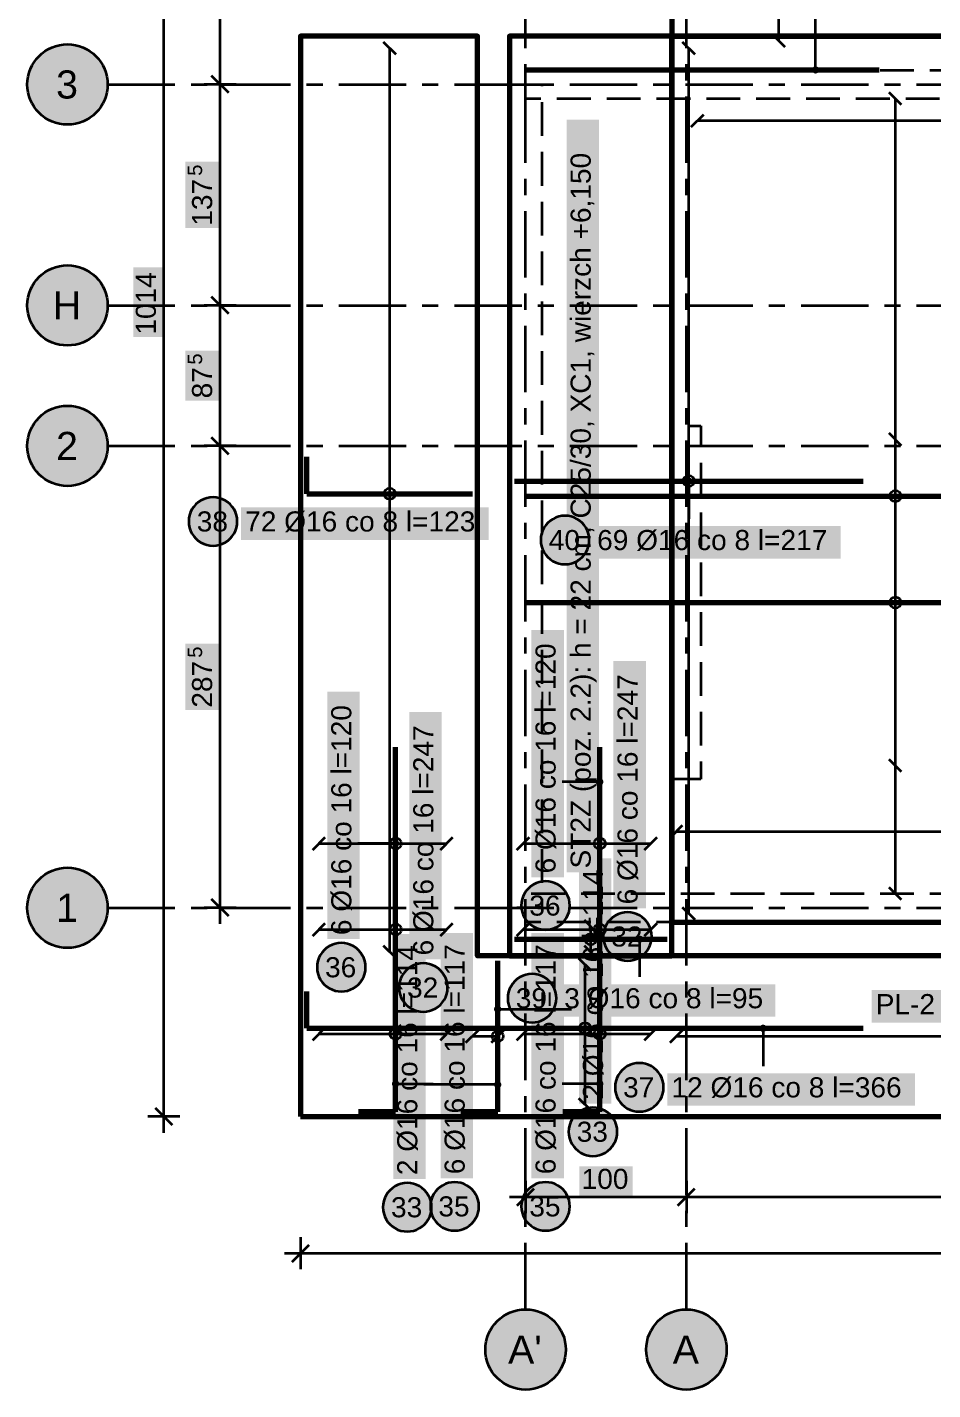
# Model space of a CAD drawing. Header units: metres. Extents: x -4.1 to 13.6, y -3 to 9.8.
# Drawn here: x -4.1 to 1.53, y -3 to 5.48 of the extents above; entities that cross this region are included whole.
import ezdxf

# ---------------------------------------------------------------- set-up
doc = ezdxf.new("R2010")
doc.units = ezdxf.units.M
doc.linetypes.add('KRESKOWA', pattern=[5.25, 4.2, -1.05])
doc.linetypes.add('PUNKTOWA', pattern=[10.5, 8.4, -1.05, 0, -1.05])
for name, color, linetype, lineweight in [('A-MASKA', 7, 'Continuous', 18), ('A-OPISY', 2, 'Continuous', 25), ('K-KONSTR', 7, 'Continuous', 50), ('K-OSIE', 1, 'PUNKTOWA', 25), ('K-WYMIARY', 1, 'Continuous', 25), ('K-ZBROJENIE', 1, 'Continuous', 100), ('K-ZBROJENIE-OPIS', 2, 'Continuous', 25)]:
    doc.layers.add(name, color=color, linetype=linetype, lineweight=lineweight)
doc.styles.add('PL_ARIAL', font='arial.ttf')

msp = doc.modelspace()

# ---------------------------------------------------------------- hatches: boundary and pattern name
at = {"layer": 'A-MASKA', "true_color": 0xffffff}
for points in [[(-0.5425, 0.2199), (-0.5425, 4.9051), (-0.745, 4.9051), (-0.745, 0.2199)], [(-2.9075, 4.2308), (-2.9075, 4.6442), (-3.1175, 4.6442), (-3.1175, 4.2308)], [(-3.2575, 3.5529), (-3.2575, 3.9871), (-3.44, 3.9871), (-3.44, 3.5529)], [(-2.9075, 3.1563), (-2.9075, 3.4687), (-3.1175, 3.4687), (-3.1175, 3.1563)], [(-2.7696, 2.29), (-1.2296, 2.29), (-1.2296, 2.4925), (-2.7696, 2.4925)], [(-0.58, 2.1742), (0.96, 2.1742), (0.96, 2.3767), (-0.58, 2.3767)], [(-0.761, 0.189), (-0.761, 1.729), (-0.9635, 1.729), (-0.9635, 0.189)], [(-2.9075, 1.2308), (-2.9075, 1.6442), (-3.1175, 1.6442), (-3.1175, 1.2308)], [(-0.251, -0.0036), (-0.251, 1.5364), (-0.4535, 1.5364), (-0.4535, -0.0036)], [(-2.0316, -0.195), (-2.0316, 1.345), (-2.2341, 1.345), (-2.2341, -0.195)], [(-1.5216, -0.3214), (-1.5216, 1.2186), (-1.7241, 1.2186), (-1.7241, -0.3214)], [(-0.4663, -1.219), (-0.4663, 0.3074), (-0.6688, 0.3074), (-0.6688, -1.219)], [(-1.6213, -1.689), (-1.6213, -0.1626), (-1.8238, -0.1626), (-1.8238, -1.689)], [(-1.3266, -1.6836), (-1.3266, -0.1572), (-1.5291, -0.1572), (-1.5291, -1.6836)], [(-0.761, -1.6836), (-0.761, -0.1572), (-0.9635, -0.1572), (-0.9635, -1.6836)], [(-0.7849, -0.6779), (0.5529, -0.6779), (0.5529, -0.4754), (-0.7849, -0.4754)], [(1.1529, -0.7146), (5.7776, -0.7146), (5.7776, -0.5121), (1.1529, -0.5121)], [(-0.1178, -1.2325), (1.4222, -1.2325), (1.4222, -1.03), (-0.1178, -1.03)], [(-0.6666, -1.7925), (-0.3334, -1.7925), (-0.3334, -1.61), (-0.6666, -1.61)]]:
    msp.add_hatch(color=7, dxfattribs=at).paths.add_polyline_path(points)
at = {"layer": 'K-OSIE', "true_color": 0xffffff}
for points in [[(-3.6, 5.125), (-3.6021, 5.1576), (-3.6085, 5.1897), (-3.619, 5.2207), (-3.6335, 5.25), (-3.6517, 5.2772), (-3.6732, 5.3018), (-3.6978, 5.3233), (-3.725, 5.3415), (-3.7543, 5.356), (-3.7853, 5.3665), (-3.8174, 5.3729), (-3.85, 5.375), (-3.8826, 5.3729), (-3.9147, 5.3665), (-3.9457, 5.356), (-3.975, 5.3415), (-4.0022, 5.3233), (-4.0268, 5.3018), (-4.0483, 5.2772), (-4.0665, 5.25), (-4.081, 5.2207), (-4.0915, 5.1897), (-4.0979, 5.1576), (-4.1, 5.125), (-4.0979, 5.0924), (-4.0915, 5.0603), (-4.081, 5.0293), (-4.0665, 5), (-4.0483, 4.9728), (-4.0268, 4.9482), (-4.0022, 4.9267), (-3.975, 4.9085), (-3.9457, 4.894), (-3.9147, 4.8835), (-3.8826, 4.8771), (-3.85, 4.875), (-3.8174, 4.8771), (-3.7853, 4.8835), (-3.7543, 4.894), (-3.725, 4.9085), (-3.6978, 4.9267), (-3.6732, 4.9482), (-3.6517, 4.9728), (-3.6335, 5), (-3.619, 5.0293), (-3.6085, 5.0603), (-3.6021, 5.0924)], [(-3.6, 3.75), (-3.6021, 3.7826), (-3.6085, 3.8147), (-3.619, 3.8457), (-3.6335, 3.875), (-3.6517, 3.9022), (-3.6732, 3.9268), (-3.6978, 3.9483), (-3.725, 3.9665), (-3.7543, 3.981), (-3.7853, 3.9915), (-3.8174, 3.9979), (-3.85, 4), (-3.8826, 3.9979), (-3.9147, 3.9915), (-3.9457, 3.981), (-3.975, 3.9665), (-4.0022, 3.9483), (-4.0268, 3.9268), (-4.0483, 3.9022), (-4.0665, 3.875), (-4.081, 3.8457), (-4.0915, 3.8147), (-4.0979, 3.7826), (-4.1, 3.75), (-4.0979, 3.7174), (-4.0915, 3.6853), (-4.081, 3.6543), (-4.0665, 3.625), (-4.0483, 3.5978), (-4.0268, 3.5732), (-4.0022, 3.5517), (-3.975, 3.5335), (-3.9457, 3.519), (-3.9147, 3.5085), (-3.8826, 3.5021), (-3.85, 3.5), (-3.8174, 3.5021), (-3.7853, 3.5085), (-3.7543, 3.519), (-3.725, 3.5335), (-3.6978, 3.5517), (-3.6732, 3.5732), (-3.6517, 3.5978), (-3.6335, 3.625), (-3.619, 3.6543), (-3.6085, 3.6853), (-3.6021, 3.7174)], [(-3.6, 2.875), (-3.6021, 2.9076), (-3.6085, 2.9397), (-3.619, 2.9707), (-3.6335, 3), (-3.6517, 3.0272), (-3.6732, 3.0518), (-3.6978, 3.0733), (-3.725, 3.0915), (-3.7543, 3.106), (-3.7853, 3.1165), (-3.8174, 3.1229), (-3.85, 3.125), (-3.8826, 3.1229), (-3.9147, 3.1165), (-3.9457, 3.106), (-3.975, 3.0915), (-4.0022, 3.0733), (-4.0268, 3.0518), (-4.0483, 3.0272), (-4.0665, 3), (-4.081, 2.9707), (-4.0915, 2.9397), (-4.0979, 2.9076), (-4.1, 2.875), (-4.0979, 2.8424), (-4.0915, 2.8103), (-4.081, 2.7793), (-4.0665, 2.75), (-4.0483, 2.7228), (-4.0268, 2.6982), (-4.0022, 2.6767), (-3.975, 2.6585), (-3.9457, 2.644), (-3.9147, 2.6335), (-3.8826, 2.6271), (-3.85, 2.625), (-3.8174, 2.6271), (-3.7853, 2.6335), (-3.7543, 2.644), (-3.725, 2.6585), (-3.6978, 2.6767), (-3.6732, 2.6982), (-3.6517, 2.7228), (-3.6335, 2.75), (-3.619, 2.7793), (-3.6085, 2.8103), (-3.6021, 2.8424)], [(-3.6, 0), (-3.6021, 0.0326), (-3.6085, 0.0647), (-3.619, 0.0957), (-3.6335, 0.125), (-3.6517, 0.1522), (-3.6732, 0.1768), (-3.6978, 0.1983), (-3.725, 0.2165), (-3.7543, 0.231), (-3.7853, 0.2415), (-3.8174, 0.2479), (-3.85, 0.25), (-3.8826, 0.2479), (-3.9147, 0.2415), (-3.9457, 0.231), (-3.975, 0.2165), (-4.0022, 0.1983), (-4.0268, 0.1768), (-4.0483, 0.1522), (-4.0665, 0.125), (-4.081, 0.0957), (-4.0915, 0.0647), (-4.0979, 0.0326), (-4.1, 0), (-4.0979, -0.0326), (-4.0915, -0.0647), (-4.081, -0.0957), (-4.0665, -0.125), (-4.0483, -0.1522), (-4.0268, -0.1768), (-4.0022, -0.1983), (-3.975, -0.2165), (-3.9457, -0.231), (-3.9147, -0.2415), (-3.8826, -0.2479), (-3.85, -0.25), (-3.8174, -0.2479), (-3.7853, -0.2415), (-3.7543, -0.231), (-3.725, -0.2165), (-3.6978, -0.1983), (-3.6732, -0.1768), (-3.6517, -0.1522), (-3.6335, -0.125), (-3.619, -0.0957), (-3.6085, -0.0647), (-3.6021, -0.0326)], [(-0.75, -2.75), (-0.7521, -2.7174), (-0.7585, -2.6853), (-0.769, -2.6543), (-0.7835, -2.625), (-0.8017, -2.5978), (-0.8232, -2.5732), (-0.8478, -2.5517), (-0.875, -2.5335), (-0.9043, -2.519), (-0.9353, -2.5085), (-0.9674, -2.5021), (-1, -2.5), (-1.0326, -2.5021), (-1.0647, -2.5085), (-1.0957, -2.519), (-1.125, -2.5335), (-1.1522, -2.5517), (-1.1768, -2.5732), (-1.1983, -2.5978), (-1.2165, -2.625), (-1.231, -2.6543), (-1.2415, -2.6853), (-1.2479, -2.7174), (-1.25, -2.75), (-1.2479, -2.7826), (-1.2415, -2.8147), (-1.231, -2.8457), (-1.2165, -2.875), (-1.1983, -2.9022), (-1.1768, -2.9268), (-1.1522, -2.9483), (-1.125, -2.9665), (-1.0957, -2.981), (-1.0647, -2.9915), (-1.0326, -2.9979), (-1, -3), (-0.9674, -2.9979), (-0.9353, -2.9915), (-0.9043, -2.981), (-0.875, -2.9665), (-0.8478, -2.9483), (-0.8232, -2.9268), (-0.8017, -2.9022), (-0.7835, -2.875), (-0.769, -2.8457), (-0.7585, -2.8147), (-0.7521, -2.7826)], [(0.25, -2.75), (0.2479, -2.7174), (0.2415, -2.6853), (0.231, -2.6543), (0.2165, -2.625), (0.1983, -2.5978), (0.1768, -2.5732), (0.1522, -2.5517), (0.125, -2.5335), (0.0957, -2.519), (0.0647, -2.5085), (0.0326, -2.5021), (0, -2.5), (-0.0326, -2.5021), (-0.0647, -2.5085), (-0.0957, -2.519), (-0.125, -2.5335), (-0.1522, -2.5517), (-0.1768, -2.5732), (-0.1983, -2.5978), (-0.2165, -2.625), (-0.231, -2.6543), (-0.2415, -2.6853), (-0.2479, -2.7174), (-0.25, -2.75), (-0.2479, -2.7826), (-0.2415, -2.8147), (-0.231, -2.8457), (-0.2165, -2.875), (-0.1983, -2.9022), (-0.1768, -2.9268), (-0.1522, -2.9483), (-0.125, -2.9665), (-0.0957, -2.981), (-0.0647, -2.9915), (-0.0326, -2.9979), (0, -3), (0.0326, -2.9979), (0.0647, -2.9915), (0.0957, -2.981), (0.125, -2.9665), (0.1522, -2.9483), (0.1768, -2.9268), (0.1983, -2.9022), (0.2165, -2.875), (0.231, -2.8457), (0.2415, -2.8147), (0.2479, -2.7826)]]:
    msp.add_hatch(color=7, dxfattribs=at).paths.add_polyline_path(points)
at = {"layer": 'K-ZBROJENIE-OPIS', "true_color": 0x000000}
for points in [[(0.8265, 5.2156), (0.8257, 5.2214), (0.8235, 5.2269), (0.8199, 5.2315), (0.8153, 5.2351), (0.8098, 5.2374), (0.804, 5.2381), (0.7982, 5.2374), (0.7928, 5.2351), (0.7881, 5.2315), (0.7845, 5.2269), (0.7823, 5.2214), (0.7815, 5.2156), (0.7823, 5.2098), (0.7845, 5.2044), (0.7881, 5.1997), (0.7928, 5.1961), (0.7982, 5.1939), (0.804, 5.1931), (0.8098, 5.1939), (0.8153, 5.1961), (0.8199, 5.1997), (0.8235, 5.2044), (0.8257, 5.2098)], [(0.0375, 2.6567), (0.0367, 2.6625), (0.0345, 2.6679), (0.0309, 2.6726), (0.0262, 2.6762), (0.0208, 2.6784), (0.015, 2.6792), (0.0092, 2.6784), (0.0038, 2.6762), (-0.0009, 2.6726), (-0.0045, 2.6679), (-0.0067, 2.6625), (-0.0075, 2.6567), (-0.0067, 2.6509), (-0.0045, 2.6454), (-0.0009, 2.6408), (0.0038, 2.6372), (0.0092, 2.635), (0.015, 2.6342), (0.0208, 2.635), (0.0262, 2.6372), (0.0309, 2.6408), (0.0345, 2.6454), (0.0367, 2.6509)], [(-0.516, 0.784), (-0.5167, 0.7898), (-0.519, 0.7953), (-0.5225, 0.7999), (-0.5272, 0.8035), (-0.5326, 0.8057), (-0.5385, 0.8065), (-0.5443, 0.8057), (-0.5497, 0.8035), (-0.5544, 0.7999), (-0.5579, 0.7953), (-0.5602, 0.7898), (-0.561, 0.784), (-0.5602, 0.7782), (-0.5579, 0.7728), (-0.5544, 0.7681), (-0.5497, 0.7645), (-0.5443, 0.7623), (-0.5385, 0.7615), (-0.5326, 0.7623), (-0.5272, 0.7645), (-0.5225, 0.7681), (-0.519, 0.7728), (-0.5167, 0.7782)], [(-1.7866, 0.4), (-1.7874, 0.4058), (-1.7896, 0.4113), (-1.7932, 0.4159), (-1.7978, 0.4195), (-1.8033, 0.4217), (-1.8091, 0.4225), (-1.8149, 0.4217), (-1.8203, 0.4195), (-1.825, 0.4159), (-1.8286, 0.4113), (-1.8308, 0.4058), (-1.8316, 0.4), (-1.8308, 0.3942), (-1.8286, 0.3887), (-1.825, 0.3841), (-1.8203, 0.3805), (-1.8149, 0.3783), (-1.8091, 0.3775), (-1.8033, 0.3783), (-1.7978, 0.3805), (-1.7932, 0.3841), (-1.7896, 0.3887), (-1.7874, 0.3942)], [(-0.2685, -0.1954), (-0.2693, -0.1896), (-0.2715, -0.1842), (-0.2751, -0.1795), (-0.2797, -0.176), (-0.2852, -0.1737), (-0.291, -0.1729), (-0.2968, -0.1737), (-0.3022, -0.176), (-0.3069, -0.1795), (-0.3105, -0.1842), (-0.3127, -0.1896), (-0.3135, -0.1954), (-0.3127, -0.2013), (-0.3105, -0.2067), (-0.3069, -0.2114), (-0.3022, -0.2149), (-0.2968, -0.2172), (-0.291, -0.2179), (-0.2852, -0.2172), (-0.2797, -0.2149), (-0.2751, -0.2114), (-0.2715, -0.2067), (-0.2693, -0.2013)], [(-1.1513, -0.6308), (-1.152, -0.625), (-1.1543, -0.6196), (-1.1579, -0.6149), (-1.1625, -0.6113), (-1.168, -0.6091), (-1.1738, -0.6083), (-1.1796, -0.6091), (-1.185, -0.6113), (-1.1897, -0.6149), (-1.1933, -0.6196), (-1.1955, -0.625), (-1.1963, -0.6308), (-1.1955, -0.6366), (-1.1933, -0.6421), (-1.1897, -0.6467), (-1.185, -0.6503), (-1.1796, -0.6525), (-1.1738, -0.6533), (-1.168, -0.6525), (-1.1625, -0.6503), (-1.1579, -0.6467), (-1.1543, -0.6421), (-1.152, -0.6366)], [(0.4997, -0.75), (0.4989, -0.7442), (0.4967, -0.7388), (0.4931, -0.7341), (0.4885, -0.7305), (0.483, -0.7283), (0.4772, -0.7275), (0.4714, -0.7283), (0.466, -0.7305), (0.4613, -0.7341), (0.4577, -0.7388), (0.4555, -0.7442), (0.4547, -0.75), (0.4555, -0.7559), (0.4577, -0.7613), (0.4613, -0.7659), (0.466, -0.7695), (0.4714, -0.7718), (0.4772, -0.7725), (0.483, -0.7718), (0.4885, -0.7695), (0.4931, -0.7659), (0.4967, -0.7613), (0.4989, -0.7559)], [(-1.7866, -1.0954), (-1.7874, -1.0896), (-1.7896, -1.0842), (-1.7932, -1.0795), (-1.7978, -1.0759), (-1.8033, -1.0737), (-1.8091, -1.0729), (-1.8149, -1.0737), (-1.8203, -1.0759), (-1.825, -1.0795), (-1.8286, -1.0842), (-1.8308, -1.0896), (-1.8316, -1.0954), (-1.8308, -1.1012), (-1.8286, -1.1067), (-1.825, -1.1113), (-1.8203, -1.1149), (-1.8149, -1.1171), (-1.8091, -1.1179), (-1.8033, -1.1171), (-1.7978, -1.1149), (-1.7932, -1.1113), (-1.7896, -1.1067), (-1.7874, -1.1012)], [(-1.1513, -1.1008), (-1.152, -1.095), (-1.1543, -1.0896), (-1.1579, -1.0849), (-1.1625, -1.0813), (-1.168, -1.0791), (-1.1738, -1.0783), (-1.1796, -1.0791), (-1.185, -1.0813), (-1.1897, -1.0849), (-1.1933, -1.0896), (-1.1955, -1.095), (-1.1963, -1.1008), (-1.1955, -1.1066), (-1.1933, -1.112), (-1.1897, -1.1167), (-1.185, -1.1203), (-1.1796, -1.1225), (-1.1738, -1.1233), (-1.168, -1.1225), (-1.1625, -1.1203), (-1.1579, -1.1167), (-1.1543, -1.112), (-1.152, -1.1066)], [(-0.516, -1.0954), (-0.5167, -1.0896), (-0.519, -1.0842), (-0.5225, -1.0795), (-0.5272, -1.0759), (-0.5326, -1.0737), (-0.5385, -1.0729), (-0.5443, -1.0737), (-0.5497, -1.0759), (-0.5544, -1.0795), (-0.5579, -1.0842), (-0.5602, -1.0896), (-0.561, -1.0954), (-0.5602, -1.1012), (-0.5579, -1.1067), (-0.5544, -1.1113), (-0.5497, -1.1149), (-0.5443, -1.1171), (-0.5385, -1.1179), (-0.5326, -1.1171), (-0.5272, -1.1149), (-0.5225, -1.1113), (-0.519, -1.1067), (-0.5167, -1.1012)]]:
    msp.add_hatch(color=7, dxfattribs=at).paths.add_polyline_path(points)
at = {"layer": 'K-ZBROJENIE-OPIS', "true_color": 0xffffff}
for points in [[(-2.7935, 2.405), (-2.7948, 2.4247), (-2.7987, 2.4441), (-2.805, 2.4628), (-2.8138, 2.4805), (-2.8247, 2.4969), (-2.8378, 2.5118), (-2.8526, 2.5248), (-2.869, 2.5358), (-2.8868, 2.5445), (-2.9055, 2.5509), (-2.9248, 2.5547), (-2.9446, 2.556), (-2.9643, 2.5547), (-2.9837, 2.5509), (-3.0024, 2.5445), (-3.0201, 2.5358), (-3.0365, 2.5248), (-3.0514, 2.5118), (-3.0644, 2.4969), (-3.0754, 2.4805), (-3.0841, 2.4628), (-3.0905, 2.4441), (-3.0943, 2.4247), (-3.0956, 2.405), (-3.0943, 2.3853), (-3.0905, 2.3659), (-3.0841, 2.3472), (-3.0754, 2.3295), (-3.0644, 2.313), (-3.0514, 2.2982), (-3.0365, 2.2851), (-3.0201, 2.2742), (-3.0024, 2.2654), (-2.9837, 2.2591), (-2.9643, 2.2552), (-2.9446, 2.2539), (-2.9248, 2.2552), (-2.9055, 2.2591), (-2.8868, 2.2654), (-2.869, 2.2742), (-2.8526, 2.2851), (-2.8378, 2.2982), (-2.8247, 2.313), (-2.8138, 2.3295), (-2.805, 2.3472), (-2.7987, 2.3659), (-2.7948, 2.3853)], [(-0.6039, 2.2892), (-0.6052, 2.3089), (-0.6091, 2.3283), (-0.6154, 2.347), (-0.6242, 2.3647), (-0.6351, 2.3811), (-0.6482, 2.396), (-0.663, 2.409), (-0.6794, 2.42), (-0.6972, 2.4287), (-0.7159, 2.4351), (-0.7352, 2.4389), (-0.755, 2.4402), (-0.7747, 2.4389), (-0.7941, 2.4351), (-0.8128, 2.4287), (-0.8305, 2.42), (-0.8469, 2.409), (-0.8618, 2.396), (-0.8748, 2.3811), (-0.8858, 2.3647), (-0.8945, 2.347), (-0.9009, 2.3283), (-0.9047, 2.3089), (-0.906, 2.2892), (-0.9047, 2.2695), (-0.9009, 2.2501), (-0.8945, 2.2314), (-0.8858, 2.2137), (-0.8748, 2.1972), (-0.8618, 2.1824), (-0.8469, 2.1694), (-0.8305, 2.1584), (-0.8128, 2.1497), (-0.7941, 2.1433), (-0.7747, 2.1394), (-0.755, 2.1382), (-0.7352, 2.1394), (-0.7159, 2.1433), (-0.6972, 2.1497), (-0.6794, 2.1584), (-0.663, 2.1694), (-0.6482, 2.1824), (-0.6351, 2.1972), (-0.6242, 2.2137), (-0.6154, 2.2314), (-0.6091, 2.2501), (-0.6052, 2.2695)], [(-0.7249, 0.014), (-0.7262, 0.0338), (-0.7301, 0.0531), (-0.7364, 0.0718), (-0.7452, 0.0896), (-0.7561, 0.106), (-0.7692, 0.1208), (-0.784, 0.1339), (-0.8004, 0.1448), (-0.8182, 0.1536), (-0.8369, 0.1599), (-0.8562, 0.1638), (-0.876, 0.1651), (-0.8957, 0.1638), (-0.915, 0.1599), (-0.9338, 0.1536), (-0.9515, 0.1448), (-0.9679, 0.1339), (-0.9828, 0.1208), (-0.9958, 0.106), (-1.0068, 0.0896), (-1.0155, 0.0718), (-1.0218, 0.0531), (-1.0257, 0.0338), (-1.027, 0.014), (-1.0257, -0.0057), (-1.0218, -0.0251), (-1.0155, -0.0438), (-1.0068, -0.0615), (-0.9958, -0.0779), (-0.9828, -0.0928), (-0.9679, -0.1058), (-0.9515, -0.1168), (-0.9338, -0.1255), (-0.915, -0.1319), (-0.8957, -0.1357), (-0.876, -0.137), (-0.8562, -0.1357), (-0.8369, -0.1319), (-0.8182, -0.1255), (-0.8004, -0.1168), (-0.784, -0.1058), (-0.7692, -0.0928), (-0.7561, -0.0779), (-0.7452, -0.0615), (-0.7364, -0.0438), (-0.7301, -0.0251), (-0.7262, -0.0057)], [(-0.2149, -0.1786), (-0.2162, -0.1588), (-0.2201, -0.1395), (-0.2264, -0.1208), (-0.2352, -0.103), (-0.2461, -0.0866), (-0.2592, -0.0718), (-0.274, -0.0587), (-0.2904, -0.0478), (-0.3082, -0.039), (-0.3269, -0.0327), (-0.3462, -0.0288), (-0.366, -0.0275), (-0.3857, -0.0288), (-0.405, -0.0327), (-0.4238, -0.039), (-0.4415, -0.0478), (-0.4579, -0.0587), (-0.4728, -0.0718), (-0.4858, -0.0866), (-0.4968, -0.103), (-0.5055, -0.1208), (-0.5118, -0.1395), (-0.5157, -0.1588), (-0.517, -0.1786), (-0.5157, -0.1983), (-0.5118, -0.2177), (-0.5055, -0.2364), (-0.4968, -0.2541), (-0.4858, -0.2705), (-0.4728, -0.2854), (-0.4579, -0.2984), (-0.4415, -0.3094), (-0.4238, -0.3181), (-0.405, -0.3245), (-0.3857, -0.3283), (-0.366, -0.3296), (-0.3462, -0.3283), (-0.3269, -0.3245), (-0.3082, -0.3181), (-0.2904, -0.3094), (-0.274, -0.2984), (-0.2592, -0.2854), (-0.2461, -0.2705), (-0.2352, -0.2541), (-0.2264, -0.2364), (-0.2201, -0.2177), (-0.2162, -0.1983)], [(-1.9956, -0.37), (-1.9968, -0.3502), (-2.0007, -0.3309), (-2.0071, -0.3122), (-2.0158, -0.2944), (-2.0268, -0.278), (-2.0398, -0.2632), (-2.0546, -0.2501), (-2.0711, -0.2392), (-2.0888, -0.2304), (-2.1075, -0.2241), (-2.1269, -0.2202), (-2.1466, -0.2189), (-2.1663, -0.2202), (-2.1857, -0.2241), (-2.2044, -0.2304), (-2.2221, -0.2392), (-2.2385, -0.2501), (-2.2534, -0.2632), (-2.2664, -0.278), (-2.2774, -0.2944), (-2.2861, -0.3122), (-2.2925, -0.3309), (-2.2963, -0.3502), (-2.2976, -0.37), (-2.2963, -0.3897), (-2.2925, -0.4091), (-2.2861, -0.4278), (-2.2774, -0.4455), (-2.2664, -0.4619), (-2.2534, -0.4768), (-2.2385, -0.4898), (-2.2221, -0.5008), (-2.2044, -0.5095), (-2.1857, -0.5159), (-2.1663, -0.5197), (-2.1466, -0.521), (-2.1269, -0.5197), (-2.1075, -0.5159), (-2.0888, -0.5095), (-2.0711, -0.5008), (-2.0546, -0.4898), (-2.0398, -0.4768), (-2.0268, -0.4619), (-2.0158, -0.4455), (-2.0071, -0.4278), (-2.0007, -0.4091), (-1.9968, -0.3897)], [(-1.4856, -0.4964), (-1.4868, -0.4766), (-1.4907, -0.4573), (-1.4971, -0.4386), (-1.5058, -0.4208), (-1.5168, -0.4044), (-1.5298, -0.3896), (-1.5446, -0.3765), (-1.5611, -0.3656), (-1.5788, -0.3568), (-1.5975, -0.3505), (-1.6169, -0.3466), (-1.6366, -0.3453), (-1.6563, -0.3466), (-1.6757, -0.3505), (-1.6944, -0.3568), (-1.7121, -0.3656), (-1.7285, -0.3765), (-1.7434, -0.3896), (-1.7564, -0.4044), (-1.7674, -0.4208), (-1.7761, -0.4386), (-1.7825, -0.4573), (-1.7863, -0.4766), (-1.7876, -0.4964), (-1.7863, -0.5161), (-1.7825, -0.5355), (-1.7761, -0.5542), (-1.7674, -0.5719), (-1.7564, -0.5883), (-1.7434, -0.6032), (-1.7285, -0.6162), (-1.7121, -0.6272), (-1.6944, -0.6359), (-1.6757, -0.6423), (-1.6563, -0.6461), (-1.6366, -0.6474), (-1.6169, -0.6461), (-1.5975, -0.6423), (-1.5788, -0.6359), (-1.5611, -0.6272), (-1.5446, -0.6162), (-1.5298, -0.6032), (-1.5168, -0.5883), (-1.5058, -0.5719), (-1.4971, -0.5542), (-1.4907, -0.5355), (-1.4868, -0.5161)], [(-0.8089, -0.5629), (-0.8102, -0.5432), (-0.814, -0.5239), (-0.8204, -0.5051), (-0.8291, -0.4874), (-0.8401, -0.471), (-0.8531, -0.4561), (-0.868, -0.4431), (-0.8844, -0.4321), (-0.9021, -0.4234), (-0.9208, -0.4171), (-0.9402, -0.4132), (-0.9599, -0.4119), (-0.9796, -0.4132), (-0.999, -0.4171), (-1.0177, -0.4234), (-1.0354, -0.4321), (-1.0519, -0.4431), (-1.0667, -0.4561), (-1.0797, -0.471), (-1.0907, -0.4874), (-1.0995, -0.5051), (-1.1058, -0.5239), (-1.1097, -0.5432), (-1.111, -0.5629), (-1.1097, -0.5827), (-1.1058, -0.602), (-1.0995, -0.6207), (-1.0907, -0.6385), (-1.0797, -0.6549), (-1.0667, -0.6697), (-1.0519, -0.6828), (-1.0354, -0.6938), (-1.0177, -0.7025), (-0.999, -0.7088), (-0.9796, -0.7127), (-0.9599, -0.714), (-0.9402, -0.7127), (-0.9208, -0.7088), (-0.9021, -0.7025), (-0.8844, -0.6938), (-0.868, -0.6828), (-0.8531, -0.6697), (-0.8401, -0.6549), (-0.8291, -0.6385), (-0.8204, -0.6207), (-0.814, -0.602), (-0.8102, -0.5827)], [(-0.1417, -1.1175), (-0.143, -1.0978), (-0.1469, -1.0784), (-0.1532, -1.0597), (-0.162, -1.042), (-0.1729, -1.0256), (-0.186, -1.0107), (-0.2008, -0.9977), (-0.2172, -0.9867), (-0.235, -0.978), (-0.2537, -0.9716), (-0.273, -0.9678), (-0.2928, -0.9665), (-0.3125, -0.9678), (-0.3319, -0.9716), (-0.3506, -0.978), (-0.3683, -0.9867), (-0.3847, -0.9977), (-0.3996, -1.0107), (-0.4126, -1.0256), (-0.4236, -1.042), (-0.4323, -1.0597), (-0.4387, -1.0784), (-0.4425, -1.0978), (-0.4438, -1.1175), (-0.4425, -1.1372), (-0.4387, -1.1566), (-0.4323, -1.1753), (-0.4236, -1.193), (-0.4126, -1.2095), (-0.3996, -1.2243), (-0.3847, -1.2374), (-0.3683, -1.2483), (-0.3506, -1.2571), (-0.3319, -1.2634), (-0.3125, -1.2673), (-0.2928, -1.2686), (-0.273, -1.2673), (-0.2537, -1.2634), (-0.235, -1.2571), (-0.2172, -1.2483), (-0.2008, -1.2374), (-0.186, -1.2243), (-0.1729, -1.2095), (-0.162, -1.193), (-0.1532, -1.1753), (-0.1469, -1.1566), (-0.143, -1.1372)], [(-0.4302, -1.394), (-0.4315, -1.3743), (-0.4354, -1.3549), (-0.4417, -1.3362), (-0.4505, -1.3185), (-0.4614, -1.3021), (-0.4745, -1.2872), (-0.4893, -1.2742), (-0.5058, -1.2632), (-0.5235, -1.2545), (-0.5422, -1.2481), (-0.5616, -1.2443), (-0.5813, -1.243), (-0.601, -1.2443), (-0.6204, -1.2481), (-0.6391, -1.2545), (-0.6568, -1.2632), (-0.6732, -1.2742), (-0.6881, -1.2872), (-0.7011, -1.3021), (-0.7121, -1.3185), (-0.7208, -1.3362), (-0.7272, -1.3549), (-0.731, -1.3743), (-0.7323, -1.394), (-0.731, -1.4137), (-0.7272, -1.4331), (-0.7208, -1.4518), (-0.7121, -1.4695), (-0.7011, -1.486), (-0.6881, -1.5008), (-0.6732, -1.5138), (-0.6568, -1.5248), (-0.6391, -1.5336), (-0.6204, -1.5399), (-0.601, -1.5438), (-0.5813, -1.5451), (-0.5616, -1.5438), (-0.5422, -1.5399), (-0.5235, -1.5336), (-0.5058, -1.5248), (-0.4893, -1.5138), (-0.4745, -1.5008), (-0.4614, -1.486), (-0.4505, -1.4695), (-0.4417, -1.4518), (-0.4354, -1.4331), (-0.4315, -1.4137)], [(-1.5852, -1.864), (-1.5865, -1.8443), (-1.5904, -1.8249), (-1.5967, -1.8062), (-1.6055, -1.7885), (-1.6164, -1.7721), (-1.6295, -1.7572), (-1.6443, -1.7442), (-1.6608, -1.7332), (-1.6785, -1.7245), (-1.6972, -1.7181), (-1.7166, -1.7143), (-1.7363, -1.713), (-1.756, -1.7143), (-1.7754, -1.7181), (-1.7941, -1.7245), (-1.8118, -1.7332), (-1.8282, -1.7442), (-1.8431, -1.7572), (-1.8561, -1.7721), (-1.8671, -1.7885), (-1.8758, -1.8062), (-1.8822, -1.8249), (-1.886, -1.8443), (-1.8873, -1.864), (-1.886, -1.8837), (-1.8822, -1.9031), (-1.8758, -1.9218), (-1.8671, -1.9395), (-1.8561, -1.956), (-1.8431, -1.9708), (-1.8282, -1.9838), (-1.8118, -1.9948), (-1.7941, -2.0036), (-1.7754, -2.0099), (-1.756, -2.0138), (-1.7363, -2.0151), (-1.7166, -2.0138), (-1.6972, -2.0099), (-1.6785, -2.0036), (-1.6608, -1.9948), (-1.6443, -1.9838), (-1.6295, -1.9708), (-1.6164, -1.956), (-1.6055, -1.9395), (-1.5967, -1.9218), (-1.5904, -1.9031), (-1.5865, -1.8837)], [(-1.2906, -1.8586), (-1.2918, -1.8389), (-1.2957, -1.8195), (-1.3021, -1.8008), (-1.3108, -1.7831), (-1.3218, -1.7667), (-1.3348, -1.7518), (-1.3496, -1.7388), (-1.3661, -1.7278), (-1.3838, -1.7191), (-1.4025, -1.7127), (-1.4219, -1.7089), (-1.4416, -1.7076), (-1.4613, -1.7089), (-1.4807, -1.7127), (-1.4994, -1.7191), (-1.5171, -1.7278), (-1.5335, -1.7388), (-1.5484, -1.7518), (-1.5614, -1.7667), (-1.5724, -1.7831), (-1.5811, -1.8008), (-1.5875, -1.8195), (-1.5913, -1.8389), (-1.5926, -1.8586), (-1.5913, -1.8783), (-1.5875, -1.8977), (-1.5811, -1.9164), (-1.5724, -1.9341), (-1.5614, -1.9506), (-1.5484, -1.9654), (-1.5335, -1.9784), (-1.5171, -1.9894), (-1.4994, -1.9982), (-1.4807, -2.0045), (-1.4613, -2.0084), (-1.4416, -2.0097), (-1.4219, -2.0084), (-1.4025, -2.0045), (-1.3838, -1.9982), (-1.3661, -1.9894), (-1.3496, -1.9784), (-1.3348, -1.9654), (-1.3218, -1.9506), (-1.3108, -1.9341), (-1.3021, -1.9164), (-1.2957, -1.8977), (-1.2918, -1.8783)], [(-0.7249, -1.8586), (-0.7262, -1.8389), (-0.7301, -1.8195), (-0.7364, -1.8008), (-0.7452, -1.7831), (-0.7561, -1.7667), (-0.7692, -1.7518), (-0.784, -1.7388), (-0.8004, -1.7278), (-0.8182, -1.7191), (-0.8369, -1.7127), (-0.8562, -1.7089), (-0.876, -1.7076), (-0.8957, -1.7089), (-0.915, -1.7127), (-0.9338, -1.7191), (-0.9515, -1.7278), (-0.9679, -1.7388), (-0.9828, -1.7518), (-0.9958, -1.7667), (-1.0068, -1.7831), (-1.0155, -1.8008), (-1.0218, -1.8195), (-1.0257, -1.8389), (-1.027, -1.8586), (-1.0257, -1.8783), (-1.0218, -1.8977), (-1.0155, -1.9164), (-1.0068, -1.9341), (-0.9958, -1.9506), (-0.9828, -1.9654), (-0.9679, -1.9784), (-0.9515, -1.9894), (-0.9338, -1.9982), (-0.915, -2.0045), (-0.8957, -2.0084), (-0.876, -2.0097), (-0.8562, -2.0084), (-0.8369, -2.0045), (-0.8182, -1.9982), (-0.8004, -1.9894), (-0.784, -1.9784), (-0.7692, -1.9654), (-0.7561, -1.9506), (-0.7452, -1.9341), (-0.7364, -1.9164), (-0.7301, -1.8977), (-0.7262, -1.8783)]]:
    msp.add_hatch(color=7, dxfattribs=at).paths.add_polyline_path(points)

# ---------------------------------------------------------------- linework, layer by layer
at = {"layer": 'K-KONSTR', "lineweight": 70, "ltscale": 0.05}
for points in [[(-0.09, -0.09), (12.09, -0.09), (12.09, 5.425), (8.8, 5.425), (8.8, 8.84), (3.575, 8.84), (3.575, 5.425), (-0.09, 5.425)], [(-0.09, 5.425), (3.575, 5.425), (3.575, 8.84), (-0.09, 8.84)], [(-2.4, -1.3), (12.6, -1.3), (12.6, 5.425), (12.3, 5.425), (12.3, -0.3), (-1.3, -0.3), (-1.3, 5.425), (-2.4, 5.425)], [(-1.1, -0.3), (-0.09, -0.3), (-0.09, 5.425), (-1.1, 5.425)]]:
    msp.add_lwpolyline(points, close=True, dxfattribs=at)
at = {"layer": 'K-KONSTR', "linetype": 'KRESKOWA', "lineweight": 35, "ltscale": 0.05, "flags": 128}
for points in [[(3.875, 5.215), (3.875, 5.035), (-1, 5.035), (-1, 5.215)], [(-1.1, 5.125), (-0.9, 5.125), (-0.9, 0), (-1.1, 0)], [(0.09, 0.8), (-0.09, 0.8), (-0.09, 3), (0.09, 3)], [(3.875, 0.09), (3.875, -0.09), (-1, -0.09), (-1, 0.09)]]:
    msp.add_lwpolyline(points, close=True, dxfattribs=at)
at = {"layer": 'K-OSIE', "linetype": 'PUNKTOWA', "lineweight": 35, "ltscale": 0.049248, "flags": 128}
for points in [[(-1, -2.5), (-1, 9.29)], [(0, -2.5), (0, 9.29)]]:
    msp.add_lwpolyline(points, dxfattribs=at)
at = {"layer": 'K-OSIE', "linetype": 'PUNKTOWA', "lineweight": 35, "ltscale": 0.049865, "flags": 128}
for points in [[(-3.6, 5.125), (13.05, 5.125)], [(-3.6, 3.75), (13.05, 3.75)], [(-3.6, 2.875), (13.05, 2.875)], [(-3.6, 0), (13.05, 0)]]:
    msp.add_lwpolyline(points, dxfattribs=at)
at = {"layer": 'K-OSIE', "linetype": 'Continuous', "lineweight": 35, "ltscale": 0.05}
for centre in [(-3.85, 5.125), (-3.85, 3.75), (-3.85, 2.875), (-3.85, 0), (-1, -2.75), (0, -2.75)]:
    msp.add_circle(centre, 0.25, dxfattribs=at)
at = {"layer": 'K-WYMIARY', "lineweight": 35, "ltscale": 0.05}
for points in [[(-3.25, -1.4), (-3.25, 8.94)], [(-2.9, -0.1), (-2.9, 8.85)], [(-2.847, 5.072), (-2.953, 5.178)], [(-2.8, 5.125), (-3, 5.125)], [(-2.8, 3.75), (-3, 3.75)], [(-2.847, 3.697), (-2.953, 3.803)], [(-2.847, 2.822), (-2.953, 2.928)], [(-2.8, 2.875), (-3, 2.875)], [(-2.8, 0), (-3, 0)], [(-2.847, -0.053), (-2.953, 0.053)], [(-3.197, -1.353), (-3.303, -1.247)], [(-3.15, -1.3), (-3.35, -1.3)], [(-1.053, -1.853), (-0.947, -1.747)], [(-1, -1.7), (-1, -1.9)], [(-0.053, -1.853), (0.053, -1.747)], [(0, -1.7), (0, -1.9)], [(-1.1, -1.8), (12.1, -1.8)], [(-2.453, -2.203), (-2.347, -2.097)], [(-2.4, -2.05), (-2.4, -2.25)], [(-2.5, -2.15), (12.7, -2.15)]]:
    msp.add_lwpolyline(points, dxfattribs=at)
at = {"layer": 'K-ZBROJENIE', "lineweight": 70, "ltscale": 0.05}
for points in [[(-1, 5.2156), (1.2, 5.2156)], [(-2.36, 2.5775), (-2.36, 2.8075)], [(-1.07, 2.6567), (1.1, 2.6567)], [(-2.36, 2.5775), (-1.33, 2.5775)], [(-1, 2.5625), (3.6, 2.5625)], [(-1, 1.9), (3.6, 1.9)], [(-1.8091, -1.27), (-1.8091, 1)], [(-1.8091, -0.2), (-1.8091, 1)], [(-0.5385, -1.27), (-0.5385, 1)], [(-0.5385, -0.2), (-0.5385, 1)], [(-1.07, -0.1954), (-0.12, -0.1954)], [(-1.8091, -1.27), (-1.8091, -0.3)], [(-1.1738, -1.27), (-1.1738, -0.33)], [(-1.1738, -1.27), (-1.1738, -0.33)], [(-0.5385, -1.27), (-0.5385, -0.3)], [(-2.36, -0.75), (-2.36, -0.52)], [(-2.36, -0.75), (1.1, -0.75)], [(-1.8091, -1.27), (-2.0391, -1.27)], [(-1.8091, -1.27), (-2.0391, -1.27)], [(-1.1738, -1.27), (-1.4038, -1.27)], [(-1.1738, -1.27), (-1.4038, -1.27)], [(-0.5385, -1.27), (-0.7685, -1.27)], [(-0.5385, -1.27), (-0.7685, -1.27)]]:
    msp.add_lwpolyline(points, dxfattribs=at)
at = {"layer": 'K-ZBROJENIE-OPIS', "lineweight": 35, "ltscale": 0.05}
for points in [[(0.575, 5.3969), (0.575, 8.6594)], [(0.804, 5.2156), (0.804, 5.6756)], [(0.6139, 5.358), (0.5361, 5.4358)], [(-1.8061, 5.3115), (-1.8839, 5.3893)], [(-1.845, -0.2747), (-1.845, 5.3504)], [(0.0539, 5.3115), (-0.0239, 5.3893)], [(0.015, -0.037), (0.015, 5.3504)], [(1.3389, 4.9977), (1.2611, 5.0755)], [(1.3, 0.0884), (1.3, 5.0366)], [(0.0303, 4.8611), (0.1081, 4.9389)], [(0.0692, 4.9), (3.8058, 4.9)], [(1.3389, 2.8765), (1.2611, 2.9543)], [(1.3, 0.8846), (1.3, 2.9154)], [(0.015, 2.6567), (0.015, 2.4217)], [(1.3389, 0.8457), (1.2611, 0.9235)], [(-0.5385, 0.784), (-0.7735, 0.784)], [(-0.1009, 0.4361), (-0.0231, 0.5139)], [(-0.1009, 0.4361), (-0.0231, 0.5139)], [(-2.3245, 0.3611), (-2.2467, 0.4389)], [(-1.5303, 0.3611), (-1.4525, 0.4389)], [(-1.0538, 0.3611), (-0.9761, 0.4389)], [(-0.2597, 0.3611), (-0.1819, 0.4389)], [(-0.062, 0.475), (12.0091, 0.475)], [(-0.062, 0.475), (12.0091, 0.475)], [(-2.2856, 0.4), (-1.4914, 0.4)], [(-1.8091, 0.4), (-2.0441, 0.4)], [(-1.0149, 0.4), (-0.2208, 0.4)], [(1.3389, 0.0495), (1.2611, 0.1273)], [(0.0539, -0.0759), (-0.0239, 0.0019)], [(-0.5561, -0.1551), (-0.6339, -0.0773)], [(-2.3245, -0.1739), (-2.2467, -0.0961)], [(-2.2856, -0.135), (-1.4914, -0.135)], [(-1.5303, -0.1739), (-1.4525, -0.0961)], [(-1.0538, -0.1739), (-0.9761, -0.0961)], [(-1.0149, -0.135), (-0.2208, -0.135)], [(-0.595, -0.2747), (-0.595, -0.1162)], [(-0.2597, -0.1739), (-0.1819, -0.0961)], [(-1.8061, -0.3136), (-1.8839, -0.2358)], [(-0.5561, -0.3136), (-0.6339, -0.2358)], [(-0.291, -0.1954), (-0.291, -0.4304)], [(-0.5911, -0.3928), (-0.6689, -0.315)], [(-0.63, -1.2254), (-0.63, -0.3539)], [(-1.1738, -0.6308), (-0.7138, -0.6308)], [(-2.3245, -0.8239), (-2.2467, -0.7461)], [(-1.5303, -0.8239), (-1.4525, -0.7461)], [(-1.3715, -0.8389), (-1.2937, -0.7611)], [(-1.3715, -0.8389), (-1.2937, -0.7611)], [(-1.2127, -0.8389), (-1.1349, -0.7611)], [(-1.2127, -0.8389), (-1.1349, -0.7611)], [(-1.0538, -0.8239), (-0.9761, -0.7461)], [(-0.2597, -0.8239), (-0.1819, -0.7461)], [(-0.1009, -0.8389), (-0.0231, -0.7611)], [(-0.1009, -0.8389), (-0.0231, -0.7611)], [(0.4772, -0.75), (0.4772, -0.985)], [(-2.2856, -0.785), (-1.4914, -0.785)], [(-1.3326, -0.8), (-1.1738, -0.8)], [(-1.3326, -0.8), (-1.1738, -0.8)], [(-1.0149, -0.785), (-0.2208, -0.785)], [(-0.062, -0.8), (12.3268, -0.8)], [(-0.062, -0.8), (12.3268, -0.8)], [(-1.8091, -1.0954), (-1.5741, -1.0954)], [(-1.1738, -1.1008), (-1.6338, -1.1008)], [(-0.5385, -1.0954), (-0.7735, -1.0954)], [(-0.5911, -1.2643), (-0.6689, -1.1865)]]:
    msp.add_lwpolyline(points, dxfattribs=at)
for points in [[(-2.7935, 2.405), (-2.7948, 2.4247), (-2.7987, 2.4441), (-2.805, 2.4628), (-2.8138, 2.4805), (-2.8247, 2.4969), (-2.8378, 2.5118), (-2.8526, 2.5248), (-2.869, 2.5358), (-2.8868, 2.5445), (-2.9055, 2.5509), (-2.9248, 2.5547), (-2.9446, 2.556), (-2.9643, 2.5547), (-2.9837, 2.5509), (-3.0024, 2.5445), (-3.0201, 2.5358), (-3.0365, 2.5248), (-3.0514, 2.5118), (-3.0644, 2.4969), (-3.0754, 2.4805), (-3.0841, 2.4628), (-3.0905, 2.4441), (-3.0943, 2.4247), (-3.0956, 2.405), (-3.0943, 2.3853), (-3.0905, 2.3659), (-3.0841, 2.3472), (-3.0754, 2.3295), (-3.0644, 2.313), (-3.0514, 2.2982), (-3.0365, 2.2851), (-3.0201, 2.2742), (-3.0024, 2.2654), (-2.9837, 2.2591), (-2.9643, 2.2552), (-2.9446, 2.2539), (-2.9248, 2.2552), (-2.9055, 2.2591), (-2.8868, 2.2654), (-2.869, 2.2742), (-2.8526, 2.2851), (-2.8378, 2.2982), (-2.8247, 2.313), (-2.8138, 2.3295), (-2.805, 2.3472), (-2.7987, 2.3659), (-2.7948, 2.3853)], [(-0.6039, 2.2892), (-0.6052, 2.3089), (-0.6091, 2.3283), (-0.6154, 2.347), (-0.6242, 2.3647), (-0.6351, 2.3811), (-0.6482, 2.396), (-0.663, 2.409), (-0.6794, 2.42), (-0.6972, 2.4287), (-0.7159, 2.4351), (-0.7352, 2.4389), (-0.755, 2.4402), (-0.7747, 2.4389), (-0.7941, 2.4351), (-0.8128, 2.4287), (-0.8305, 2.42), (-0.8469, 2.409), (-0.8618, 2.396), (-0.8748, 2.3811), (-0.8858, 2.3647), (-0.8945, 2.347), (-0.9009, 2.3283), (-0.9047, 2.3089), (-0.906, 2.2892), (-0.9047, 2.2695), (-0.9009, 2.2501), (-0.8945, 2.2314), (-0.8858, 2.2137), (-0.8748, 2.1972), (-0.8618, 2.1824), (-0.8469, 2.1694), (-0.8305, 2.1584), (-0.8128, 2.1497), (-0.7941, 2.1433), (-0.7747, 2.1394), (-0.755, 2.1382), (-0.7352, 2.1394), (-0.7159, 2.1433), (-0.6972, 2.1497), (-0.6794, 2.1584), (-0.663, 2.1694), (-0.6482, 2.1824), (-0.6351, 2.1972), (-0.6242, 2.2137), (-0.6154, 2.2314), (-0.6091, 2.2501), (-0.6052, 2.2695)], [(-0.7249, 0.014), (-0.7262, 0.0338), (-0.7301, 0.0531), (-0.7364, 0.0718), (-0.7452, 0.0896), (-0.7561, 0.106), (-0.7692, 0.1208), (-0.784, 0.1339), (-0.8004, 0.1448), (-0.8182, 0.1536), (-0.8369, 0.1599), (-0.8562, 0.1638), (-0.876, 0.1651), (-0.8957, 0.1638), (-0.915, 0.1599), (-0.9338, 0.1536), (-0.9515, 0.1448), (-0.9679, 0.1339), (-0.9828, 0.1208), (-0.9958, 0.106), (-1.0068, 0.0896), (-1.0155, 0.0718), (-1.0218, 0.0531), (-1.0257, 0.0338), (-1.027, 0.014), (-1.0257, -0.0057), (-1.0218, -0.0251), (-1.0155, -0.0438), (-1.0068, -0.0615), (-0.9958, -0.0779), (-0.9828, -0.0928), (-0.9679, -0.1058), (-0.9515, -0.1168), (-0.9338, -0.1255), (-0.915, -0.1319), (-0.8957, -0.1357), (-0.876, -0.137), (-0.8562, -0.1357), (-0.8369, -0.1319), (-0.8182, -0.1255), (-0.8004, -0.1168), (-0.784, -0.1058), (-0.7692, -0.0928), (-0.7561, -0.0779), (-0.7452, -0.0615), (-0.7364, -0.0438), (-0.7301, -0.0251), (-0.7262, -0.0057)], [(-0.2149, -0.1786), (-0.2162, -0.1588), (-0.2201, -0.1395), (-0.2264, -0.1208), (-0.2352, -0.103), (-0.2461, -0.0866), (-0.2592, -0.0718), (-0.274, -0.0587), (-0.2904, -0.0478), (-0.3082, -0.039), (-0.3269, -0.0327), (-0.3462, -0.0288), (-0.366, -0.0275), (-0.3857, -0.0288), (-0.405, -0.0327), (-0.4238, -0.039), (-0.4415, -0.0478), (-0.4579, -0.0587), (-0.4728, -0.0718), (-0.4858, -0.0866), (-0.4968, -0.103), (-0.5055, -0.1208), (-0.5118, -0.1395), (-0.5157, -0.1588), (-0.517, -0.1786), (-0.5157, -0.1983), (-0.5118, -0.2177), (-0.5055, -0.2364), (-0.4968, -0.2541), (-0.4858, -0.2705), (-0.4728, -0.2854), (-0.4579, -0.2984), (-0.4415, -0.3094), (-0.4238, -0.3181), (-0.405, -0.3245), (-0.3857, -0.3283), (-0.366, -0.3296), (-0.3462, -0.3283), (-0.3269, -0.3245), (-0.3082, -0.3181), (-0.2904, -0.3094), (-0.274, -0.2984), (-0.2592, -0.2854), (-0.2461, -0.2705), (-0.2352, -0.2541), (-0.2264, -0.2364), (-0.2201, -0.2177), (-0.2162, -0.1983)], [(-1.9956, -0.37), (-1.9968, -0.3502), (-2.0007, -0.3309), (-2.0071, -0.3122), (-2.0158, -0.2944), (-2.0268, -0.278), (-2.0398, -0.2632), (-2.0546, -0.2501), (-2.0711, -0.2392), (-2.0888, -0.2304), (-2.1075, -0.2241), (-2.1269, -0.2202), (-2.1466, -0.2189), (-2.1663, -0.2202), (-2.1857, -0.2241), (-2.2044, -0.2304), (-2.2221, -0.2392), (-2.2385, -0.2501), (-2.2534, -0.2632), (-2.2664, -0.278), (-2.2774, -0.2944), (-2.2861, -0.3122), (-2.2925, -0.3309), (-2.2963, -0.3502), (-2.2976, -0.37), (-2.2963, -0.3897), (-2.2925, -0.4091), (-2.2861, -0.4278), (-2.2774, -0.4455), (-2.2664, -0.4619), (-2.2534, -0.4768), (-2.2385, -0.4898), (-2.2221, -0.5008), (-2.2044, -0.5095), (-2.1857, -0.5159), (-2.1663, -0.5197), (-2.1466, -0.521), (-2.1269, -0.5197), (-2.1075, -0.5159), (-2.0888, -0.5095), (-2.0711, -0.5008), (-2.0546, -0.4898), (-2.0398, -0.4768), (-2.0268, -0.4619), (-2.0158, -0.4455), (-2.0071, -0.4278), (-2.0007, -0.4091), (-1.9968, -0.3897)], [(-1.4856, -0.4964), (-1.4868, -0.4766), (-1.4907, -0.4573), (-1.4971, -0.4386), (-1.5058, -0.4208), (-1.5168, -0.4044), (-1.5298, -0.3896), (-1.5446, -0.3765), (-1.5611, -0.3656), (-1.5788, -0.3568), (-1.5975, -0.3505), (-1.6169, -0.3466), (-1.6366, -0.3453), (-1.6563, -0.3466), (-1.6757, -0.3505), (-1.6944, -0.3568), (-1.7121, -0.3656), (-1.7285, -0.3765), (-1.7434, -0.3896), (-1.7564, -0.4044), (-1.7674, -0.4208), (-1.7761, -0.4386), (-1.7825, -0.4573), (-1.7863, -0.4766), (-1.7876, -0.4964), (-1.7863, -0.5161), (-1.7825, -0.5355), (-1.7761, -0.5542), (-1.7674, -0.5719), (-1.7564, -0.5883), (-1.7434, -0.6032), (-1.7285, -0.6162), (-1.7121, -0.6272), (-1.6944, -0.6359), (-1.6757, -0.6423), (-1.6563, -0.6461), (-1.6366, -0.6474), (-1.6169, -0.6461), (-1.5975, -0.6423), (-1.5788, -0.6359), (-1.5611, -0.6272), (-1.5446, -0.6162), (-1.5298, -0.6032), (-1.5168, -0.5883), (-1.5058, -0.5719), (-1.4971, -0.5542), (-1.4907, -0.5355), (-1.4868, -0.5161)], [(-0.8089, -0.5629), (-0.8102, -0.5432), (-0.814, -0.5239), (-0.8204, -0.5051), (-0.8291, -0.4874), (-0.8401, -0.471), (-0.8531, -0.4561), (-0.868, -0.4431), (-0.8844, -0.4321), (-0.9021, -0.4234), (-0.9208, -0.4171), (-0.9402, -0.4132), (-0.9599, -0.4119), (-0.9796, -0.4132), (-0.999, -0.4171), (-1.0177, -0.4234), (-1.0354, -0.4321), (-1.0519, -0.4431), (-1.0667, -0.4561), (-1.0797, -0.471), (-1.0907, -0.4874), (-1.0995, -0.5051), (-1.1058, -0.5239), (-1.1097, -0.5432), (-1.111, -0.5629), (-1.1097, -0.5827), (-1.1058, -0.602), (-1.0995, -0.6207), (-1.0907, -0.6385), (-1.0797, -0.6549), (-1.0667, -0.6697), (-1.0519, -0.6828), (-1.0354, -0.6938), (-1.0177, -0.7025), (-0.999, -0.7088), (-0.9796, -0.7127), (-0.9599, -0.714), (-0.9402, -0.7127), (-0.9208, -0.7088), (-0.9021, -0.7025), (-0.8844, -0.6938), (-0.868, -0.6828), (-0.8531, -0.6697), (-0.8401, -0.6549), (-0.8291, -0.6385), (-0.8204, -0.6207), (-0.814, -0.602), (-0.8102, -0.5827)], [(-0.1417, -1.1175), (-0.143, -1.0978), (-0.1469, -1.0784), (-0.1532, -1.0597), (-0.162, -1.042), (-0.1729, -1.0256), (-0.186, -1.0107), (-0.2008, -0.9977), (-0.2172, -0.9867), (-0.235, -0.978), (-0.2537, -0.9716), (-0.273, -0.9678), (-0.2928, -0.9665), (-0.3125, -0.9678), (-0.3319, -0.9716), (-0.3506, -0.978), (-0.3683, -0.9867), (-0.3847, -0.9977), (-0.3996, -1.0107), (-0.4126, -1.0256), (-0.4236, -1.042), (-0.4323, -1.0597), (-0.4387, -1.0784), (-0.4425, -1.0978), (-0.4438, -1.1175), (-0.4425, -1.1372), (-0.4387, -1.1566), (-0.4323, -1.1753), (-0.4236, -1.193), (-0.4126, -1.2095), (-0.3996, -1.2243), (-0.3847, -1.2374), (-0.3683, -1.2483), (-0.3506, -1.2571), (-0.3319, -1.2634), (-0.3125, -1.2673), (-0.2928, -1.2686), (-0.273, -1.2673), (-0.2537, -1.2634), (-0.235, -1.2571), (-0.2172, -1.2483), (-0.2008, -1.2374), (-0.186, -1.2243), (-0.1729, -1.2095), (-0.162, -1.193), (-0.1532, -1.1753), (-0.1469, -1.1566), (-0.143, -1.1372)], [(-0.4302, -1.394), (-0.4315, -1.3743), (-0.4354, -1.3549), (-0.4417, -1.3362), (-0.4505, -1.3185), (-0.4614, -1.3021), (-0.4745, -1.2872), (-0.4893, -1.2742), (-0.5058, -1.2632), (-0.5235, -1.2545), (-0.5422, -1.2481), (-0.5616, -1.2443), (-0.5813, -1.243), (-0.601, -1.2443), (-0.6204, -1.2481), (-0.6391, -1.2545), (-0.6568, -1.2632), (-0.6732, -1.2742), (-0.6881, -1.2872), (-0.7011, -1.3021), (-0.7121, -1.3185), (-0.7208, -1.3362), (-0.7272, -1.3549), (-0.731, -1.3743), (-0.7323, -1.394), (-0.731, -1.4137), (-0.7272, -1.4331), (-0.7208, -1.4518), (-0.7121, -1.4695), (-0.7011, -1.486), (-0.6881, -1.5008), (-0.6732, -1.5138), (-0.6568, -1.5248), (-0.6391, -1.5336), (-0.6204, -1.5399), (-0.601, -1.5438), (-0.5813, -1.5451), (-0.5616, -1.5438), (-0.5422, -1.5399), (-0.5235, -1.5336), (-0.5058, -1.5248), (-0.4893, -1.5138), (-0.4745, -1.5008), (-0.4614, -1.486), (-0.4505, -1.4695), (-0.4417, -1.4518), (-0.4354, -1.4331), (-0.4315, -1.4137)], [(-1.5852, -1.864), (-1.5865, -1.8443), (-1.5904, -1.8249), (-1.5967, -1.8062), (-1.6055, -1.7885), (-1.6164, -1.7721), (-1.6295, -1.7572), (-1.6443, -1.7442), (-1.6608, -1.7332), (-1.6785, -1.7245), (-1.6972, -1.7181), (-1.7166, -1.7143), (-1.7363, -1.713), (-1.756, -1.7143), (-1.7754, -1.7181), (-1.7941, -1.7245), (-1.8118, -1.7332), (-1.8282, -1.7442), (-1.8431, -1.7572), (-1.8561, -1.7721), (-1.8671, -1.7885), (-1.8758, -1.8062), (-1.8822, -1.8249), (-1.886, -1.8443), (-1.8873, -1.864), (-1.886, -1.8837), (-1.8822, -1.9031), (-1.8758, -1.9218), (-1.8671, -1.9395), (-1.8561, -1.956), (-1.8431, -1.9708), (-1.8282, -1.9838), (-1.8118, -1.9948), (-1.7941, -2.0036), (-1.7754, -2.0099), (-1.756, -2.0138), (-1.7363, -2.0151), (-1.7166, -2.0138), (-1.6972, -2.0099), (-1.6785, -2.0036), (-1.6608, -1.9948), (-1.6443, -1.9838), (-1.6295, -1.9708), (-1.6164, -1.956), (-1.6055, -1.9395), (-1.5967, -1.9218), (-1.5904, -1.9031), (-1.5865, -1.8837)], [(-1.2906, -1.8586), (-1.2918, -1.8389), (-1.2957, -1.8195), (-1.3021, -1.8008), (-1.3108, -1.7831), (-1.3218, -1.7667), (-1.3348, -1.7518), (-1.3496, -1.7388), (-1.3661, -1.7278), (-1.3838, -1.7191), (-1.4025, -1.7127), (-1.4219, -1.7089), (-1.4416, -1.7076), (-1.4613, -1.7089), (-1.4807, -1.7127), (-1.4994, -1.7191), (-1.5171, -1.7278), (-1.5335, -1.7388), (-1.5484, -1.7518), (-1.5614, -1.7667), (-1.5724, -1.7831), (-1.5811, -1.8008), (-1.5875, -1.8195), (-1.5913, -1.8389), (-1.5926, -1.8586), (-1.5913, -1.8783), (-1.5875, -1.8977), (-1.5811, -1.9164), (-1.5724, -1.9341), (-1.5614, -1.9506), (-1.5484, -1.9654), (-1.5335, -1.9784), (-1.5171, -1.9894), (-1.4994, -1.9982), (-1.4807, -2.0045), (-1.4613, -2.0084), (-1.4416, -2.0097), (-1.4219, -2.0084), (-1.4025, -2.0045), (-1.3838, -1.9982), (-1.3661, -1.9894), (-1.3496, -1.9784), (-1.3348, -1.9654), (-1.3218, -1.9506), (-1.3108, -1.9341), (-1.3021, -1.9164), (-1.2957, -1.8977), (-1.2918, -1.8783)], [(-0.7249, -1.8586), (-0.7262, -1.8389), (-0.7301, -1.8195), (-0.7364, -1.8008), (-0.7452, -1.7831), (-0.7561, -1.7667), (-0.7692, -1.7518), (-0.784, -1.7388), (-0.8004, -1.7278), (-0.8182, -1.7191), (-0.8369, -1.7127), (-0.8562, -1.7089), (-0.876, -1.7076), (-0.8957, -1.7089), (-0.915, -1.7127), (-0.9338, -1.7191), (-0.9515, -1.7278), (-0.9679, -1.7388), (-0.9828, -1.7518), (-0.9958, -1.7667), (-1.0068, -1.7831), (-1.0155, -1.8008), (-1.0218, -1.8195), (-1.0257, -1.8389), (-1.027, -1.8586), (-1.0257, -1.8783), (-1.0218, -1.8977), (-1.0155, -1.9164), (-1.0068, -1.9341), (-0.9958, -1.9506), (-0.9828, -1.9654), (-0.9679, -1.9784), (-0.9515, -1.9894), (-0.9338, -1.9982), (-0.915, -2.0045), (-0.8957, -2.0084), (-0.876, -2.0097), (-0.8562, -2.0084), (-0.8369, -2.0045), (-0.8182, -1.9982), (-0.8004, -1.9894), (-0.784, -1.9784), (-0.7692, -1.9654), (-0.7561, -1.9506), (-0.7452, -1.9341), (-0.7364, -1.9164), (-0.7301, -1.8977), (-0.7262, -1.8783)]]:
    msp.add_lwpolyline(points, close=True, dxfattribs=at)
for centre in [(0.015, 2.6567), (-1.845, 2.5775), (1.3, 2.5625), (1.3, 1.9), (-1.8091, 0.4), (-0.5385, 0.4), (-1.8091, -0.135), (-0.595, -0.1954), (-0.5385, -0.135), (-1.8091, -0.785), (-0.63, -0.75), (-0.5385, -0.785), (-1.1738, -0.8), (-1.1738, -0.8)]:
    msp.add_circle(centre, 0.035, dxfattribs=at)

# ---------------------------------------------------------------- texts
at = {"layer": 'A-OPISY', "style": 'PL_ARIAL'}
msp.add_text('ST2Z (poz. 2.2): h = 22 cm, C25/30, XC1, wierzch +6,150', height=0.125, rotation=90, dxfattribs=at).set_placement((-0.595, 0.2449))
msp.add_text('PL-2 (poz. 3.2): h = 30 cm, C30/37, XC3, wierzch +6,150', height=0.125, dxfattribs=at).set_placement((1.1779, -0.6621))
at = {"layer": 'K-OSIE', "style": 'PL_ARIAL'}
for s, p in [('3', (-3.9207, 5.0375)), ('H', (-3.9419, 3.6625)), ('2', (-3.9207, 2.7875)), ('1', (-3.9207, -0.0875)), ("A'", (-1.1091, -2.8375)), ('A', (-0.0848, -2.8375))]:
    msp.add_text(s, height=0.175, dxfattribs=at).set_placement(p)
at = {"layer": 'K-WYMIARY', "style": 'PL_ARIAL'}
for s, height, p in [('5', 0.09, (-3.0125, 4.5564)), ('137', 0.125, (-2.95, 4.2458)), ('1014', 0.125, (-3.3, 3.5679)), ('5', 0.09, (-3.0125, 3.3809)), ('87', 0.125, (-2.95, 3.1713)), ('5', 0.09, (-3.0125, 1.5564)), ('287', 0.125, (-2.95, 1.2458))]:
    msp.add_text(s, height=height, rotation=90, dxfattribs=at).set_placement(p)
msp.add_text('100', height=0.125, dxfattribs=at).set_placement((-0.6516, -1.75))
at = {"layer": 'K-ZBROJENIE-OPIS', "style": 'PL_ARIAL'}
for s, p in [('38', (-3.0456, 2.3425)), ('72 Ø16 co 8 l=123', (-2.7446, 2.3425)), ('40', (-0.856, 2.2267)), ('69 Ø16 co 8 l=217', (-0.555, 2.2267)), ('36', (-0.977, -0.0485)), ('32', (-0.467, -0.2411)), ('36', (-2.2476, -0.4325)), ('32', (-1.7376, -0.5589)), ('39', (-1.061, -0.6254)), ('3 Ø16 co 8 l=95', (-0.7599, -0.6254)), ('37', (-0.3938, -1.18)), ('12 Ø16 co 8 l=366', (-0.0928, -1.18)), ('33', (-0.6823, -1.4565)), ('33', (-1.8373, -1.9265)), ('35', (-1.5426, -1.9211)), ('35', (-0.977, -1.9211))]:
    msp.add_text(s, height=0.125, dxfattribs=at).set_placement(p)
for s, p in [('6 Ø16 co 16 l=120', (-0.8135, 0.214)), ('6 Ø16 co 16 l=247', (-0.3035, 0.0214)), ('6 Ø16 co 16 l=120', (-2.0841, -0.17)), ('6 Ø16 co 16 l=247', (-1.5741, -0.2964)), ('2 Ø16 co 16 l=114', (-0.5188, -1.194)), ('2 Ø16 co 16 l=114', (-1.6738, -1.664)), ('6 Ø16 co 16 l=117', (-1.3791, -1.6586)), ('6 Ø16 co 16 l=117', (-0.8135, -1.6586))]:
    msp.add_text(s, height=0.125, rotation=90, dxfattribs=at).set_placement(p)

doc.saveas('drawing.dxf')
